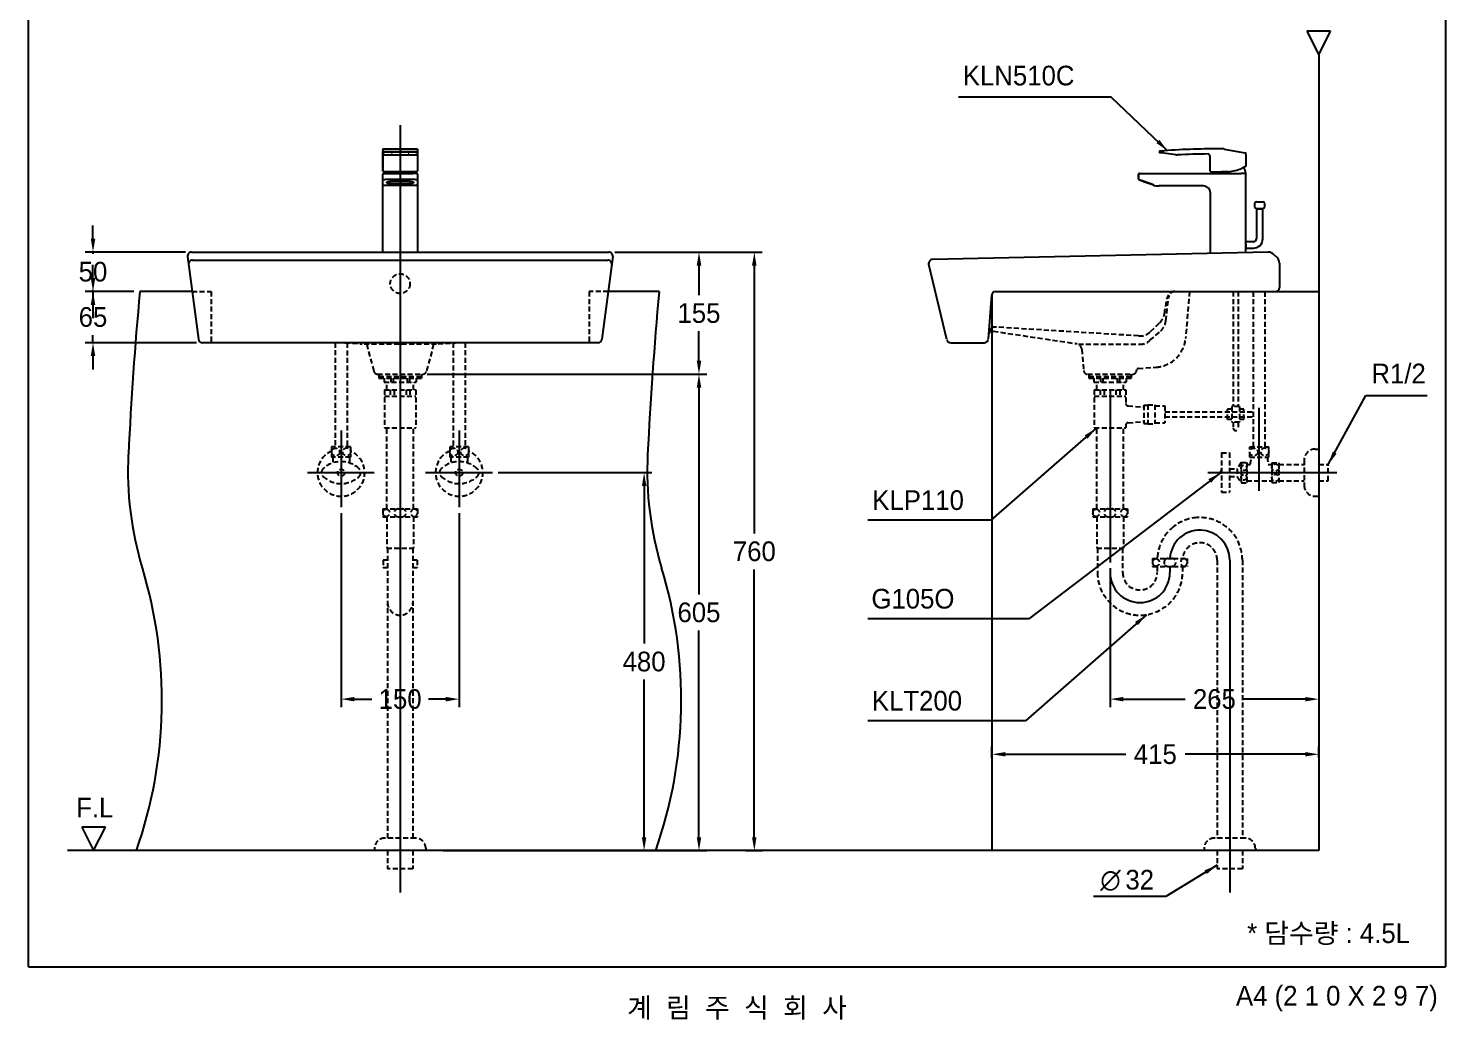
# Model space of a CAD drawing. Header units: millimetres. Extents: x 0 to 3800, y -67 to 2530.
# Drawn here: x 2000 to 3800, y -67 to 1192 of the extents above; entities that cross this region are included whole.
import ezdxf
from ezdxf.enums import TextEntityAlignment as Align
from ezdxf.lldxf.tags import DXFTag

# ---------------------------------------------------------------- set-up
doc = ezdxf.new("R2010")
doc.units = ezdxf.units.MM
doc.linetypes.add('DASHED2', pattern=[9.525, 6.35, -3.175])
for name, color, linetype in [('TEXT', 7, 'Continuous'), ('내부선 및 부속', 4, 'Continuous'), ('도각라인', 7, 'Continuous'), ('외형선', 3, 'Continuous'), ('점선', 6, 'DASHED2'), ('중심선', 1, 'DASHED'), ('치수선', 7, 'Continuous')]:
    doc.layers.add(name, color=color, linetype=linetype)
doc.styles.add('140911', font='HBATANG.TTF')
doc.styles.add('____', font='')
doc.styles.add('타이틀', font='H2GTRM.TTF', dxfattribs={"height": 25})
doc.styles.get('____').set_extended_font_data('굴림')
tags = doc.linetypes.add('DASHDOT', pattern=[70, 31, -13, 13, -13]).pattern_tags.tags
tags[10:11] = [DXFTag(74, 4), DXFTag(75, 0), DXFTag(340, '0'), DXFTag(46, 0.0), DXFTag(50, 0.0), DXFTag(44, 0.0), DXFTag(45, 0.0)]
tags[8:9] = [DXFTag(74, 4), DXFTag(75, 0), DXFTag(340, '0'), DXFTag(46, 0.0), DXFTag(50, 0.0), DXFTag(44, 0.0), DXFTag(45, 0.0)]
tags[6:7] = [DXFTag(74, 4), DXFTag(75, 0), DXFTag(340, '0'), DXFTag(46, 0.0), DXFTag(50, 0.0), DXFTag(44, 0.0), DXFTag(45, 0.0)]
tags[4:5] = [DXFTag(74, 4), DXFTag(75, 0), DXFTag(340, '0'), DXFTag(46, 0.0), DXFTag(50, 0.0), DXFTag(44, 0.0), DXFTag(45, 0.0)]
tags = doc.linetypes.add('DASHED', pattern=[25.72, 12.86, -12.86]).pattern_tags.tags
tags[6:7] = [DXFTag(74, 4), DXFTag(75, 0), DXFTag(340, '0'), DXFTag(46, 0.0), DXFTag(50, 0.0), DXFTag(44, 0.0), DXFTag(45, 0.0)]
tags[4:5] = [DXFTag(74, 4), DXFTag(75, 0), DXFTag(340, '0'), DXFTag(46, 0.0), DXFTag(50, 0.0), DXFTag(44, 0.0), DXFTag(45, 0.0)]
doc.dimstyles.new('MSADIM', dxfattribs={"dimtxt": 33, "dimasz": 17, "dimexe": 10, "dimexo": 7.5, "dimgap": 10, "dimtad": 0, "dimtih": 1, "dimtoh": 1, "dimdec": 0, "dimzin": 1, "dimdsep": 46, "dimtxsty": '____', "dimcen": 11.25, "dimadec": 0, "dimazin": 0, "dimtfac": 1, "dimtdec": 0, "dimtix": 1, "dimtmove": 0, "dimatfit": 3, "dimfxl": 1, "dimtolj": 1, "dimtzin": 1, "dimarcsym": 0})

# ---------------------------------------------------------------- blocks, each defined once
blk = doc.blocks.new('*D29')
at = {"layer": '치수선', "color": 0, "linetype": 'Continuous', "lineweight": -2, "transparency": 16777216}
for p, q in [((2082.1, 924.7), (2082.1, 941.7)), ((2199.7, 907.7), (2072.1, 907.7)), ((2082.1, 907.7), (2082.1, 905.6)), ((2134, 857.7), (2072.1, 857.7)), ((2082.1, 857.7), (2082.1, 859.9)), ((2082.1, 840.7), (2082.1, 823.7))]:
    blk.add_line(p, q, dxfattribs=at)
at = {"layer": '치수선', "color": 0, "linetype": 'Continuous', "transparency": 16777216}
for points in [[(2079.3, 924.7), (2085, 924.7), (2082.1, 907.7)], [(2079.3, 840.7), (2085, 840.7), (2082.1, 857.7)]]:
    blk.add_solid(points, dxfattribs=at)
at = {"layer": '치수선', "color": 0, "linetype": 'Continuous', "transparency": 16777216, "insert": (2082.1, 882.7), "char_height": 25, "attachment_point": 5, "style": '____'}
blk.add_mtext('\\A1;50', dxfattribs=at)
blk = doc.blocks.new('*D30')
at = {"layer": '치수선', "color": 0, "linetype": 'Continuous', "lineweight": -2, "transparency": 16777216}
for p, q in [((2082.1, 874.7), (2082.1, 891.7)), ((2134, 857.7), (2072.1, 857.7)), ((2082.1, 857.7), (2082.1, 848.1)), ((2213.4, 792.7), (2072.1, 792.7)), ((2082.1, 792.7), (2082.1, 802.4)), ((2082.1, 775.7), (2082.1, 758.7))]:
    blk.add_line(p, q, dxfattribs=at)
at = {"layer": '치수선', "color": 0, "linetype": 'Continuous', "transparency": 16777216}
for points in [[(2079.3, 874.7), (2085, 874.7), (2082.1, 857.7)], [(2079.3, 775.7), (2085, 775.7), (2082.1, 792.7)]]:
    blk.add_solid(points, dxfattribs=at)
at = {"layer": '치수선', "color": 0, "linetype": 'Continuous', "transparency": 16777216, "insert": (2082.1, 825.2), "char_height": 25, "attachment_point": 5, "style": '____'}
blk.add_mtext('\\A1;65', dxfattribs=at)
blk = doc.blocks.new('*D31')
at = {"layer": '치수선', "color": 0, "linetype": 'Continuous', "lineweight": -2, "transparency": 16777216}
for p, q in [((2744.7, 907.7), (2861.7, 907.7)), ((2851.7, 890.7), (2851.7, 853.1)), ((2851.7, 769.7), (2851.7, 807.4)), ((2506.7, 752.7), (2861.7, 752.7))]:
    blk.add_line(p, q, dxfattribs=at)
at = {"layer": '치수선', "color": 0, "linetype": 'Continuous', "transparency": 16777216}
for points in [[(2848.9, 890.7), (2854.6, 890.7), (2851.7, 907.7)], [(2848.9, 769.7), (2854.6, 769.7), (2851.7, 752.7)]]:
    blk.add_solid(points, dxfattribs=at)
at = {"layer": '치수선', "color": 0, "linetype": 'Continuous', "transparency": 16777216, "insert": (2851.7, 830.2), "char_height": 25, "attachment_point": 5, "style": '____'}
blk.add_mtext('\\A1;155', dxfattribs=at)
blk = doc.blocks.new('*D32')
at = {"layer": '치수선', "color": 0, "linetype": 'Continuous', "lineweight": -2, "transparency": 16777216}
for p, q in [((2508.3, 752.7), (2861.7, 752.7)), ((2851.7, 735.7), (2851.7, 473.1)), ((2851.7, 164.7), (2851.7, 427.4)), ((2526.7, 147.7), (2861.7, 147.7))]:
    blk.add_line(p, q, dxfattribs=at)
at = {"layer": '치수선', "color": 0, "linetype": 'Continuous', "transparency": 16777216}
for points in [[(2848.9, 735.7), (2854.6, 735.7), (2851.7, 752.7)], [(2848.9, 164.7), (2854.6, 164.7), (2851.7, 147.7)]]:
    blk.add_solid(points, dxfattribs=at)
at = {"layer": '치수선', "color": 0, "linetype": 'Continuous', "transparency": 16777216, "insert": (2851.7, 450.2), "char_height": 25, "attachment_point": 5, "style": '____'}
blk.add_mtext('\\A1;605', dxfattribs=at)
blk = doc.blocks.new('*D33')
at = {"layer": '치수선', "color": 0, "linetype": 'Continuous', "lineweight": -2, "transparency": 16777216}
for p, q in [((2596.8, 627.7), (2792, 627.7)), ((2782, 610.7), (2782, 410.6)), ((2782, 164.7), (2782, 364.9)), ((2750, 147.7), (2792, 147.7))]:
    blk.add_line(p, q, dxfattribs=at)
at = {"layer": '치수선', "color": 0, "linetype": 'Continuous', "transparency": 16777216}
for points in [[(2779.2, 610.7), (2784.9, 610.7), (2782, 627.7)], [(2779.2, 164.7), (2784.9, 164.7), (2782, 147.7)]]:
    blk.add_solid(points, dxfattribs=at)
at = {"layer": '치수선', "color": 0, "linetype": 'Continuous', "transparency": 16777216, "insert": (2782, 387.7), "char_height": 25, "attachment_point": 5, "style": '____'}
blk.add_mtext('\\A1;480', dxfattribs=at)
blk = doc.blocks.new('*D34')
at = {"layer": '치수선', "color": 0, "linetype": 'Continuous', "lineweight": -2, "transparency": 16777216}
for p, q in [((2397.2, 576.2), (2397.2, 330.1)), ((2547.2, 576.2), (2547.2, 330.1)), ((2414.2, 340.1), (2436.3, 340.1)), ((2530.2, 340.1), (2508.1, 340.1))]:
    blk.add_line(p, q, dxfattribs=at)
at = {"layer": '치수선', "color": 0, "linetype": 'Continuous', "transparency": 16777216}
for points in [[(2414.2, 342.9), (2414.2, 337.2), (2397.2, 340.1)], [(2530.2, 342.9), (2530.2, 337.2), (2547.2, 340.1)]]:
    blk.add_solid(points, dxfattribs=at)
at = {"layer": '치수선', "color": 0, "linetype": 'Continuous', "transparency": 16777216, "insert": (2472.2, 340.1), "char_height": 25, "attachment_point": 5, "style": '____'}
blk.add_mtext('\\A1;150', dxfattribs=at)
blk = doc.blocks.new('*D35')
at = {"layer": '치수선', "color": 0, "linetype": 'Continuous', "lineweight": -2, "transparency": 16777216}
for p, q in [((2744.7, 907.7), (2932, 907.7)), ((2922, 890.7), (2922, 550.6)), ((2922, 164.7), (2922, 504.9)), ((2911.4, 147.7), (2932, 147.7))]:
    blk.add_line(p, q, dxfattribs=at)
at = {"layer": '치수선', "color": 0, "linetype": 'Continuous', "transparency": 16777216}
for points in [[(2919.1, 890.7), (2924.8, 890.7), (2922, 907.7)], [(2919.1, 164.7), (2924.8, 164.7), (2922, 147.7)]]:
    blk.add_solid(points, dxfattribs=at)
at = {"layer": '치수선', "color": 0, "linetype": 'Continuous', "transparency": 16777216, "insert": (2922, 527.7), "char_height": 25, "attachment_point": 5, "style": '____'}
blk.add_mtext('\\A1;760', dxfattribs=at)
blk = doc.blocks.new('*D19')
at = {"layer": '치수선', "color": 0, "linetype": 'Continuous', "lineweight": -2, "transparency": 16777216}
for p, q in [((3373.8, 506.2), (3373.8, 330.1)), ((3638.8, 361.9), (3638.8, 330.1)), ((3390.8, 340.1), (3469, 340.1)), ((3621.8, 340.1), (3543.7, 340.1))]:
    blk.add_line(p, q, dxfattribs=at)
at = {"layer": '치수선', "color": 0, "linetype": 'Continuous', "transparency": 16777216}
for points in [[(3390.8, 342.9), (3390.8, 337.2), (3373.8, 340.1)], [(3621.8, 342.9), (3621.8, 337.2), (3638.8, 340.1)]]:
    blk.add_solid(points, dxfattribs=at)
at = {"layer": '치수선', "color": 0, "linetype": 'Continuous', "transparency": 16777216, "insert": (3506.3, 340.1), "char_height": 25, "attachment_point": 5, "style": '____'}
blk.add_mtext('\\A1;265', dxfattribs=at)
blk = doc.blocks.new('*D20')
at = {"layer": '치수선', "color": 0, "linetype": 'Continuous', "lineweight": -2, "transparency": 16777216}
for p, q in [((3223.8, 265.6), (3223.8, 280.1)), ((3240.8, 270.1), (3393.7, 270.1)), ((3621.8, 270.1), (3469, 270.1)), ((3638.8, 265.6), (3638.8, 280.1))]:
    blk.add_line(p, q, dxfattribs=at)
at = {"layer": '치수선', "color": 0, "linetype": 'Continuous', "transparency": 16777216}
for points in [[(3240.8, 272.9), (3240.8, 267.3), (3223.8, 270.1)], [(3621.8, 272.9), (3621.8, 267.3), (3638.8, 270.1)]]:
    blk.add_solid(points, dxfattribs=at)
at = {"layer": '치수선', "color": 0, "linetype": 'Continuous', "transparency": 16777216, "insert": (3431.3, 270.1), "char_height": 25, "attachment_point": 5, "style": '____'}
blk.add_mtext('\\A1;415', dxfattribs=at)

msp = doc.modelspace()

# ---------------------------------------------------------------- linework, layer by layer
at = {"layer": '내부선 및 부속', "linetype": 'Continuous'}
for p, q in [((2450.2, 1037.7), (2450.2, 1035.5)), ((2450.2, 1037.7), (2450.2, 1037.6)), ((2450.2, 1037.6), (2450.2, 1033.8)), ((2450.2, 1034.2), (2450.2, 1035.5)), ((2450.2, 1032.2), (2450.2, 1034.2)), ((2450.2, 1033.8), (2450.2, 1032.9)), ((2450.2, 1010.7), (2450.2, 1033.4)), ((2450.2, 1033.4), (2450.2, 1032.1)), ((2450.2, 1031.7), (2450.2, 1032.9)), ((2450.2, 1032.1), (2450.2, 1032.2)), ((2450.2, 1031.7), (2450.2, 1014.9)), ((2451.2, 1038.8), (2493.2, 1038.8)), ((2451.2, 1031.2), (2493.2, 1031.2)), ((2488.2, 1035.1), (2456.2, 1035.1)), ((2456.2, 1035.1), (2456.2, 1034.9)), ((2456.2, 1034.9), (2488.2, 1034.9)), ((2462.2, 1034.5), (2461.2, 1034.5)), ((2461.2, 1034.5), (2461.2, 1033.9)), ((2461.2, 1033.9), (2461.2, 1033.7)), ((2461.2, 1033.7), (2462.2, 1033.7)), ((2462.2, 1033.7), (2462.2, 1034.5)), ((2462.2, 1033.9), (2462.2, 1034.5)), ((2462.2, 1033.7), (2462.2, 1033.9)), ((2482.2, 1034.5), (2482.2, 1033.9)), ((2483.2, 1034.5), (2482.2, 1034.5)), ((2482.2, 1033.9), (2482.2, 1033.7)), ((2482.2, 1033.7), (2483.2, 1033.7)), ((2483.2, 1033.7), (2482.2, 1033.7)), ((2483.2, 1033.9), (2483.2, 1034.5)), ((2483.2, 1033.7), (2483.2, 1034.5)), ((2483.2, 1033.7), (2483.2, 1033.9)), ((2483.2, 1033.7), (2483.2, 1033.7)), ((2488.2, 1034.9), (2488.2, 1035.1)), ((2493.2, 1031.1), (2493.2, 1031.2)), ((2494.2, 1037.8), (2494.2, 1035.5)), ((2494.2, 1035.5), (2494.2, 1034.2)), ((2494.2, 1034.2), (2494.2, 1032.2)), ((2494.2, 1033.4), (2494.2, 1033.4)), ((2494.2, 1033.4), (2494.2, 1010.7)), ((2494.2, 1032.1), (2494.2, 1032.2)), ((3436.3, 1034.9), (3436.3, 1035.1)), ((3436.3, 1035.1), (3436.3, 1034.9)), ((3442.2, 1033.3), (3437.2, 1033.9)), ((3457.3, 1031.2), (3442.2, 1033.3)), ((3500.9, 1010.7), (3500.9, 1029.3)), ((3518.8, 1038.6), (3540.5, 1034.8)), ((3540.5, 1034.8), (3545.5, 1033.9)), ((3546.3, 1032.9), (3546.3, 1032.8)), ((3546.3, 1031.7), (3546.3, 1032.8)), ((3546.3, 1031.7), (3546.3, 1017.3)), ((2450.2, 1014.9), (2450.2, 1010.7)), ((2451.6, 1009.7), (2451.2, 1009.7)), ((2492.8, 1009.7), (2451.6, 1009.7)), ((2493.2, 1009.7), (2492.8, 1009.7)), ((3501.9, 1009.7), (3515.3, 1009.7)), ((3502.4, 1009.7), (3506.8, 1009.7)), ((3517.3, 1009.7), (3515.3, 1009.7)), ((3524.3, 1009.7), (3517.3, 1009.7)), ((2450.2, 998.6), (2450.2, 1006.7)), ((2450.2, 907.7), (2450.2, 1006.7)), ((2450.2, 993.9), (2450.2, 998.6)), ((2450.2, 992.7), (2450.2, 993.9)), ((2450.2, 907.7), (2450.2, 992.7)), ((2451.2, 1007.7), (2456.2, 1007.7)), ((2451.2, 992.9), (2493.2, 992.9)), ((2456.2, 1007.7), (2488.2, 1007.7)), ((2456.2, 1000.4), (2488.2, 1000.4)), ((2485.2, 997.5), (2459.2, 997.5)), ((2459.2, 994.7), (2459.2, 997.5)), ((2459.2, 994.7), (2485.2, 994.7)), ((2485.2, 994.7), (2485.2, 997.5)), ((2493.2, 1007.7), (2488.2, 1007.7)), ((2494.2, 1006.7), (2494.2, 998.6)), ((2494.2, 998.6), (2494.2, 993.9)), ((2494.2, 992.7), (2494.2, 993.9)), ((2494.2, 992.7), (2494.2, 992.7)), ((2494.2, 992.7), (2494.2, 907.7)), ((3410.1, 1000.4), (3410.1, 1006.7)), ((3410.1, 1006.7), (3410.1, 1000.4)), ((3415.8, 997.7), (3410.8, 999.5)), ((3410.8, 999.5), (3415.8, 997.7)), ((3411.1, 1007.7), (3416.1, 1007.7)), ((3415.8, 997.7), (3428.8, 993)), ((3428.8, 993), (3415.8, 997.7)), ((3416.1, 1007.7), (3540.3, 1007.7)), ((3416.4, 997.5), (3423.9, 994.7)), ((3423.9, 994.7), (3416.4, 997.5)), ((3492.3, 991.7), (3435.6, 991.7)), ((3545.3, 1007.7), (3540.3, 1007.7)), ((3545.3, 1007.7), (3546.3, 1007.7)), ((3546.3, 1007.7), (3546.3, 1006.7)), ((3546.3, 907.1), (3546.3, 1006.7)), ((3501.3, 906.1), (3501.3, 982.7)), ((3557.8, 964.7), (3557.8, 969.7)), ((3563.8, 962.7), (3559.7, 962.7)), ((3559.8, 971.7), (3567.9, 971.7)), ((3559.8, 962.7), (3559.8, 924.7)), ((3559.8, 962.7), (3567.8, 962.7)), ((3566.1, 962.7), (3561.4, 962.7)), ((3567.8, 962.7), (3563.8, 962.7)), ((3567.9, 962.7), (3563.8, 962.7)), ((3567.8, 924.7), (3567.8, 962.7)), ((3569.8, 969.8), (3569.8, 964.7)), ((3546.3, 939.7), (3546.3, 944.7)), ((3546.3, 917.7), (3546.3, 939.7)), ((3555.8, 920.7), (3546.3, 920.7)), ((3546.3, 917.7), (3546.3, 912.7)), ((3546.3, 912.7), (3555.8, 912.7)), ((2208, 857.7), (2141.5, 857.7)), ((2801, 857.7), (2736.4, 857.7)), ((3223.8, 854.6), (3223.8, 147.7)), ((3583.8, 857.7), (3638.8, 857.7))]:
    msp.add_line(p, q, dxfattribs=at)
for centre, radius, start, end in [((2493.2, 1032.1), 1, 270, 0), ((3437.3, 1034.9), 1, 202.1993, 262.1993), ((3437.3, 1034.9), 1, 202.1993, 262.1993), ((3437.3, 1034.9), 1, 202.1993, 262.1993), ((3437.3, 1034.9), 1, 202.1993, 262.1993), ((3510.1, 38.8), 1000, 89.5936, 93.8863), ((3458.7, 1041.1), 10, 262.1993, 272.9349), ((3510.1, 38.8), 993.6, 90.6538, 92.9349), ((3497.5, 1029.2), 3.34, 2.007, 69.3544), ((3517.1, 1028.8), 10, 80, 89.5936), ((2451.2, 1010.7), 1, 180, 270), ((2479.9, 1002.7), 27.6, 165.1842, 169.4357), ((2465.5, 1002.7), 27.6, 10.5643, 14.8158), ((2493.2, 1010.7), 1, 270, 0), ((3501.9, 1010.7), 1, 180, 270), ((3533.5, 1002.7), 27.6, 165.1842, 169.4357), ((3518.8, 1065.3), 55.8, 275.72, 293.156), ((3519.2, 1002.7), 27.6, 10.5643, 27.3016), ((2451.2, 1006.7), 1, 90, 180), ((2451.2, 1006.7), 1, 90, 180), ((2493.2, 1006.7), 1, 0, 90), ((3411.1, 1006.7), 1, 90, 180), ((3411.1, 1006.7), 1, 90, 180), ((3435.6, 1011.7), 20, 250, 270), ((3435.6, 1011.7), 20, 250, 270), ((3492.3, 982.7), 9, 0, 90), ((3559.8, 969.7), 2, 90, 180), ((3559.7, 964.7), 1.92, 180, 270), ((3567.9, 969.8), 1.92, 0, 90), ((3567.9, 964.7), 1.92, 270, 0), ((3555.8, 924.7), 4, 270, 0), ((3555.8, 924.7), 12, 270, 0), ((7097.7, 405.8), 4976.7, 174.7903, 177.1769), ((7757.2, 405.8), 4976.7, 174.7903, 177.1769), ((3227.8, 804.6), 8, 119.4449, 175.6013), ((3224.6, 802.4), 5, 98.7074, 175.6013), ((2551.5, 630), 425.1, 177.1769, 196.87), ((3211.1, 630), 425.1, 177.1769, 196.87), ((1591.3, 338.8), 578.4, 340.7085, 16.87), ((2250.8, 338.8), 578.4, 340.7085, 16.87)]:
    msp.add_arc(centre, radius, start, end, dxfattribs=at)
for points, knots in [([(2450.2, 1037.9), (2450.2, 1037.9), (2450.2, 1038), (2450.3, 1038.2), (2450.4, 1038.4), (2450.6, 1038.6), (2450.9, 1038.7), (2451.1, 1038.8), (2451.2, 1038.8)], [0, 0, 0, 0, 0.097046, 0.215477, 0.366984, 0.6013, 0.806128, 1, 1, 1, 1]), ([(2456.2, 1035.1), (2455.8, 1035.1), (2455.1, 1035.1), (2454.2, 1035.1), (2453.6, 1035.2), (2453, 1035.2), (2452.3, 1035.2), (2451.6, 1035.2), (2451.2, 1035.3), (2451, 1035.3), (2450.9, 1035.3), (2450.6, 1035.3), (2450.3, 1035.4), (2450.2, 1035.5), (2450.2, 1035.5)], [0, 0, 0, 0, 0.142857, 0.214286, 0.285714, 0.357143, 0.428571, 0.571429, 0.642857, 0.678571, 0.696429, 0.714286, 0.857143, 1, 1, 1, 1]), ([(2450.2, 1034.2), (2450.2, 1034.3), (2450.6, 1034.5), (2452.3, 1034.8), (2454.4, 1034.9), (2455.8, 1034.9), (2456.2, 1034.9)], [0, 0, 0, 0, 0.285714, 0.571429, 0.857143, 1, 1, 1, 1]), ([(2494.1, 1035.4), (2494.1, 1035.4), (2494, 1035.4), (2493.7, 1035.3), (2492.9, 1035.3), (2492.1, 1035.2), (2491.4, 1035.2), (2490.6, 1035.2), (2489.6, 1035.1), (2488.7, 1035.1), (2488.2, 1035.1)], [0, 0, 0, 0, 0.022938, 0.185782, 0.348626, 0.511469, 0.592891, 0.674313, 0.837156, 1, 1, 1, 1]), ([(2488.2, 1034.9), (2489.1, 1034.9), (2490.9, 1034.9), (2493.1, 1034.7), (2493.9, 1034.5), (2494.1, 1034.4), (2494.1, 1034.4)], [0, 0, 0, 0, 0.32589, 0.651781, 0.977671, 1, 1, 1, 1]), ([(2493.2, 1038.8), (2493.2, 1038.8), (2493.3, 1038.8), (2493.5, 1038.7), (2493.8, 1038.6), (2494, 1038.4), (2494.1, 1038.3), (2494.2, 1038.1), (2494.2, 1038), (2494.2, 1037.9), (2494.2, 1037.9), (2494.2, 1037.8)], [0, 0, 0, 0, 0.020818, 0.239105, 0.419032, 0.574027, 0.708164, 0.821662, 0.913084, 0.980269, 1, 1, 1, 1]), ([(3437.3, 1036.1), (3437.1, 1036.1), (3436.9, 1036.1), (3436.7, 1035.9), (3436.5, 1035.7), (3436.4, 1035.4), (3436.3, 1035.2), (3436.3, 1035.1)], [0, 0, 0, 0, 0.285714, 0.428571, 0.571429, 0.785714, 1, 1, 1, 1]), ([(3437.3, 1036.1), (3437.3, 1036.1), (3437.4, 1036.1), (3437.7, 1036.2), (3438, 1036.2), (3438.5, 1036.2), (3439.1, 1036.3), (3440.1, 1036.3), (3441.2, 1036.4), (3441.9, 1036.5), (3442.3, 1036.5)], [0, 0, 0, 0, 0.142857, 0.285714, 0.357143, 0.428571, 0.571429, 0.714286, 0.857143, 1, 1, 1, 1]), ([(3545.7, 1016.4), (3545.7, 1016.4), (3545.6, 1016.3), (3545.4, 1016.2), (3545, 1016), (3544.6, 1015.8), (3544.3, 1015.6), (3543.9, 1015.4), (3543.4, 1015.2), (3542.7, 1014.9), (3542.1, 1014.6), (3541.5, 1014.3), (3541.3, 1014.2), (3541.2, 1014.1)], [0, 0, 0, 0, 0.022972, 0.19686, 0.283804, 0.370748, 0.457692, 0.5229, 0.63158, 0.718524, 0.892412, 0.935884, 1, 1, 1, 1]), ([(3545.3, 1016.2), (3545.3, 1016.2), (3545.3, 1016.2), (3545.3, 1016.1), (3545.2, 1016.1), (3545.1, 1016.1), (3545.1, 1016.1), (3545, 1016), (3545, 1016), (3544.9, 1015.9), (3544.9, 1015.9), (3544.8, 1015.9), (3544.8, 1015.9), (3544.7, 1015.8), (3544.7, 1015.8), (3544.6, 1015.8), (3544.5, 1015.7), (3544.3, 1015.6), (3544.3, 1015.6), (3544.1, 1015.5), (3544, 1015.5), (3543.8, 1015.4), (3543.8, 1015.4), (3543.7, 1015.4), (3543.7, 1015.4), (3543.7, 1015.3)], [0, 0, 0, 0, 0.147203, 0.147203, 0.295653, 0.295653, 0.37051, 0.37051, 0.483564, 0.483564, 0.521467, 0.521467, 0.597561, 0.597561, 0.635788, 0.635788, 0.751471, 0.751471, 0.829397, 0.829397, 0.947331, 0.947331, 0.986892, 0.986892, 1, 1, 1, 1]), ([(3546.2, 1017.3), (3546.2, 1017.2), (3546.2, 1017), (3546.1, 1016.8), (3545.9, 1016.5), (3545.8, 1016.4), (3545.7, 1016.4)], [0, 0, 0, 0, 0.250001, 0.499999, 0.749998, 1, 1, 1, 1]), ([(3546.2, 1017.3), (3546.2, 1017.3), (3546.3, 1017.3), (3546.3, 1017.3), (3546.3, 1017.3)], [0, 0, 0, 0, 0.15708, 1, 1, 1, 1]), ([(2450.2, 998.6), (2450.2, 998.9), (2450.6, 999.4), (2452.3, 1000.1), (2454.4, 1000.4), (2455.8, 1000.4), (2456.2, 1000.4)], [0, 0, 0, 0, 0.285714, 0.571429, 0.857143, 1, 1, 1, 1]), ([(2450.2, 992.7), (2450.2, 992.7), (2450.2, 992.7), (2450.2, 992.6), (2450.2, 992.6), (2450.2, 992.5)], [0, 0, 0, 0, 0.003909, 0.003909, 1, 1, 1, 1]), ([(2488.2, 1000.4), (2489.1, 1000.4), (2490.9, 1000.3), (2493.1, 999.8), (2493.9, 999.3), (2494.1, 999), (2494.1, 999)], [0, 0, 0, 0, 0.326484, 0.652968, 0.979452, 1, 1, 1, 1]), ([(2494.2, 992.6), (2494.2, 992.5), (2494.2, 992.5), (2494.2, 992.5), (2494.2, 992.5)], [0, 0, 0, 0, 0.705199, 1, 1, 1, 1]), ([(3410.1, 1000.4), (3410.1, 1000.4), (3410.1, 1000.2), (3410.2, 1000), (3410.3, 999.8), (3410.5, 999.6), (3410.7, 999.5), (3410.8, 999.5)], [0, 0, 0, 0, 0.214286, 0.428571, 0.571429, 0.714286, 1, 1, 1, 1])]:
    msp.add_open_spline(points, degree=3, knots=knots, dxfattribs=at)
for points in [[(2451.2, 1031.2), (2450.2, 1031.2), (2450.2, 1032.2)], [(2494.2, 1032.2), (2494.2, 1031.2), (2493.2, 1031.2)], [(2451.2, 992.9), (2450.2, 992.9), (2450.2, 993.9)], [(2494.2, 993.9), (2494.2, 992.9), (2493.2, 992.9)]]:
    msp.add_rational_spline(points, [1, 0.707106781056, 1], degree=2, dxfattribs=at)
for points, degree in [([(2493.8, 1031.3), (2493.8, 1031.2), (2493.7, 1031.1), (2493.7, 1031.1)], 3), ([(2493.7, 1031.2), (2493.7, 1031.2), (2493.7, 1031.1), (2493.7, 1031.1)], 3), ([(2494.2, 1035.7), (2494.2, 1035.5), (2494.1, 1035.4)], 2), ([(2494.2, 1035.5), (2494.2, 1035.5), (2494.2, 1035.4), (2494.1, 1035.4)], 3), ([(2494.1, 1034.4), (2494.1, 1034.2), (2494.2, 1034)], 2), ([(2494.1, 1034.4), (2494.2, 1034.3), (2494.2, 1034.3), (2494.2, 1034.2)], 3), ([(2494.2, 1035.7), (2494.2, 1035.6), (2494.2, 1035.5), (2494.2, 1035.5)], 3), ([(2494.2, 1034.2), (2494.2, 1034.2), (2494.2, 1034.1), (2494.2, 1034)], 3), ([(3437.3, 1036.1), (3436.8, 1036.1), (3436.3, 1035.6), (3436.3, 1035.1)], 3), ([(3436.3, 1034.9), (3436.3, 1034.5), (3436.7, 1034), (3437.2, 1033.9)], 3), ([(3437, 1036.1), (3437, 1036.1), (3437.1, 1036.1), (3437.1, 1036.1)], 3), ([(3540.5, 1034.8), (3540.5, 1034.8), (3540.5, 1034.8), (3540.5, 1034.8)], 3), ([(3546.3, 1032.9), (3546.3, 1033.4), (3546, 1033.8), (3545.5, 1033.9)], 3), ([(3541.2, 1014.2), (3541, 1014.1), (3540.7, 1014)], 2), ([(3540.7, 1014), (3540.7, 1014), (3540.7, 1014), (3540.7, 1014)], 3), ([(2494.1, 999), (2494.2, 998.9), (2494.2, 998.7), (2494.2, 998.6)], 3), ([(2494.1, 999), (2494.1, 998.7), (2494.2, 998.4)], 2), ([(2494.2, 998.6), (2494.2, 998.6), (2494.2, 998.5), (2494.2, 998.4)], 3), ([(3410.1, 1000.4), (3410.1, 1000), (3410.4, 999.6), (3410.8, 999.5)], 3)]:
    msp.add_open_spline(points, degree=degree, dxfattribs=at)
for points in [[(2459.2, 994.7), (2455.2, 994.7), (2455.2, 996.1), (2455.2, 997.5), (2459.2, 997.5)], [(2485.2, 997.5), (2489.2, 997.5), (2489.2, 996.1), (2489.2, 994.7), (2485.2, 994.7)]]:
    msp.add_rational_spline(points, [1, 0.707106781056, 1, 0.707106781056, 1], degree=2, knots=[0, 0, 0, 0.5, 0.5, 1, 1, 1], dxfattribs=at)
at = {"layer": '도각라인'}
for p, q in [((2000, 0), (2000, 2530)), ((3800, 2530), (3800, 0)), ((2000, 0), (3800, 0))]:
    msp.add_line(p, q, dxfattribs=at)
at = {"layer": '외형선', "linetype": 'Continuous'}
for p, q in [((3653.8, 1188.3), (3623.8, 1188.3)), ((3623.8, 1188.3), (3638.8, 1158.3)), ((3638.8, 1158.3), (3653.8, 1188.3)), ((3638.8, 1158.3), (3638.8, 147.7)), ((2202.2, 902.1), (2215.9, 797.1)), ((2207.2, 907.7), (2737.2, 907.7)), ((2742.2, 902.1), (2728.5, 797.1)), ((3574.5, 907.7), (3148.3, 898.3)), ((3581.8, 904.8), (3585.9, 900.7)), ((2208.5, 897.7), (2735.9, 897.7)), ((3166.5, 796.6), (3143.6, 892.2)), ((3588.8, 893.6), (3588.8, 862.7)), ((3219.2, 797.4), (3223.5, 853.1)), ((3228.5, 857.7), (3583.8, 857.7)), ((2723.5, 792.7), (2220.9, 792.7)), ((3171.4, 792.7), (3214.2, 792.7)), ((2097.8, 177.7), (2067.8, 177.7)), ((2067.8, 177.7), (2082.8, 147.7)), ((2082.8, 147.7), (2097.8, 177.7)), ((3638.8, 147.7), (2049.8, 147.7))]:
    msp.add_line(p, q, dxfattribs=at)
for centre, radius, start, end in [((2207.2, 902.7), 5, 90, 187.4314), ((2737.2, 902.7), 5, 352.5686, 90), ((3574.7, 897.7), 10, 45, 91.2636), ((3578.8, 893.6), 10, 0, 45), ((2208.5, 892.7), 5, 90, 187.4314), ((2735.9, 892.7), 5, 352.5686, 90), ((3148.4, 893.3), 5, 91.2636, 193.4957), ((3228.5, 852.7), 5, 90, 175.6013), ((3583.8, 862.7), 5, 270, 0), ((2220.9, 797.7), 5, 187.4314, 270), ((2723.5, 797.7), 5, 270, 352.5686), ((3171.4, 797.7), 5, 193.4957, 270), ((3214.2, 797.7), 5, 270, 355.6013)]:
    msp.add_arc(centre, radius, start, end, dxfattribs=at)
at = {"layer": '점선'}
for p, q in [((2208, 857.7), (2232.2, 857.7)), ((2232.2, 857.7), (2232.2, 792.7)), ((2712.2, 857.7), (2712.2, 792.7)), ((2736.4, 857.7), (2712.2, 857.7)), ((3442.9, 829.3), (3446.2, 849.4)), ((3444.7, 820.4), (3448.1, 850.6)), ((3474.7, 857.7), (3469.7, 798.1)), ((3530.3, 857.7), (3530.3, 711.7)), ((3536.3, 857.7), (3536.3, 711.7)), ((3555.8, 660.5), (3555.8, 857.7)), ((3570.8, 660.5), (3570.8, 857.7)), ((3410.1, 801.3), (3228.3, 812.5)), ((3425.2, 806.8), (3437, 818.1)), ((2389.7, 792.7), (2389.7, 660.5)), ((2402, 792.7), (2424, 791.2)), ((2404.7, 792.5), (2404.7, 660.5)), ((2520.4, 791.2), (2542.4, 792.7)), ((2539.7, 792.5), (2539.7, 660.5)), ((2554.7, 792.7), (2554.7, 660.5)), ((3225.3, 807.3), (3331.1, 791.5)), ((3424.5, 795.7), (3438.1, 807.6)), ((2518.4, 790.7), (2426, 790.7)), ((2429.7, 790.7), (2438.8, 756.5)), ((2514.7, 790.7), (2505.6, 756.5)), ((3333.6, 790.7), (3411.3, 790.7)), ((3337.9, 784.3), (3340.2, 757.3)), ((3407.3, 756.5), (3407.8, 758.5)), ((3409.6, 760), (3432.5, 761.5)), ((2443.6, 752.7), (2500.8, 752.7)), ((2445.2, 752.7), (2445.2, 747.7)), ((2445.2, 749.7), (2499.2, 749.7)), ((2445.2, 747.7), (2499.2, 747.7)), ((2451.7, 747.7), (2451.7, 742.7)), ((2451.7, 742.7), (2492.7, 742.7)), ((2455.2, 732.7), (2455.2, 742.7)), ((2460.2, 747.7), (2460.2, 742.7)), ((2463.2, 747.7), (2463.2, 742.7)), ((2481.2, 747.7), (2481.2, 742.7)), ((2484.2, 747.7), (2484.2, 742.7)), ((2489.2, 732.7), (2489.2, 742.7)), ((2492.7, 747.7), (2492.7, 742.7)), ((2499.2, 752.7), (2499.2, 747.7)), ((3345.2, 752.7), (3402.5, 752.7)), ((3346.8, 752.7), (3346.8, 747.7)), ((3346.8, 749.7), (3400.8, 749.7)), ((3346.8, 747.7), (3400.8, 747.7)), ((3353.3, 747.7), (3353.3, 742.7)), ((3353.3, 742.7), (3394.3, 742.7)), ((3356.8, 732.7), (3356.8, 742.7)), ((3361.8, 747.7), (3361.8, 742.7)), ((3364.8, 747.7), (3364.8, 742.7)), ((3382.8, 747.7), (3382.8, 742.7)), ((3385.8, 747.7), (3385.8, 742.7)), ((3390.8, 732.7), (3390.8, 742.7)), ((3394.3, 747.7), (3394.3, 742.7)), ((3400.8, 752.7), (3400.8, 747.7)), ((2452.2, 732.7), (2452.2, 684.7)), ((2452.2, 732.7), (2492.2, 732.7)), ((2452.2, 724.7), (2492.2, 724.7)), ((2459.7, 732.7), (2459.7, 724.7)), ((2464.7, 732.7), (2464.7, 724.7)), ((2479.7, 732.7), (2479.7, 724.7)), ((2484.7, 732.7), (2484.7, 724.7)), ((2492.2, 732.7), (2492.2, 684.7)), ((3353.8, 732.7), (3353.8, 684.7)), ((3353.8, 732.7), (3393.8, 732.7)), ((3353.8, 724.7), (3393.8, 724.7)), ((3361.3, 732.7), (3361.3, 724.7)), ((3366.3, 732.7), (3366.3, 724.7)), ((3381.3, 732.7), (3381.3, 724.7)), ((3386.3, 732.7), (3386.3, 724.7)), ((3393.8, 732.7), (3393.8, 715.5)), ((3396.6, 712.5), (3416.8, 710.7)), ((3416.8, 713.2), (3416.8, 690.2)), ((3416.8, 713.2), (3421.8, 713.2)), ((3421.8, 713.7), (3421.8, 689.7)), ((3421.8, 713.7), (3430.8, 713.7)), ((3430.8, 713.7), (3430.8, 689.7)), ((3430.8, 712.5), (3443.3, 712.5)), ((3443.3, 712.5), (3443.3, 691)), ((3443.3, 704.7), (3555.8, 704.7)), ((3522.8, 695.2), (3522.8, 708.2)), ((3528.3, 708.2), (3522.8, 708.2)), ((3538.3, 711.7), (3528.3, 711.7)), ((3528.3, 711.7), (3528.3, 691.7)), ((3538.3, 711.7), (3538.3, 691.7)), ((3543.8, 708.2), (3538.3, 708.2)), ((3543.8, 695.2), (3543.8, 708.2)), ((2452.2, 684.7), (2492.2, 684.7)), ((2455.2, 581.7), (2455.2, 684.7)), ((2489.2, 581.7), (2489.2, 684.7)), ((3353.8, 684.7), (3393.8, 684.7)), ((3356.8, 581.7), (3356.8, 684.7)), ((3390.8, 581.7), (3390.8, 684.7)), ((3393.8, 688), (3393.8, 684.7)), ((3396.6, 691), (3416.8, 692.7)), ((3416.8, 690.2), (3421.8, 690.2)), ((3421.8, 689.7), (3430.8, 689.7)), ((3430.8, 691), (3443.3, 691)), ((3443.3, 698.7), (3555.8, 698.7)), ((3528.3, 695.2), (3522.8, 695.2)), ((3538.3, 691.7), (3528.3, 691.7)), ((3530.3, 691.7), (3530.3, 684.1)), ((3536.3, 691.7), (3536.3, 684.1)), ((3543.8, 695.2), (3538.3, 695.2)), ((2385.2, 660.5), (2385.2, 647.5)), ((2409.2, 660.5), (2385.2, 660.5)), ((2409.2, 660.5), (2409.2, 647.5)), ((2535.2, 660.5), (2535.2, 647.5)), ((2559.2, 660.5), (2535.2, 660.5)), ((2559.2, 660.5), (2559.2, 647.5)), ((3515.3, 652.7), (3515.3, 602.7)), ((3515.3, 652.7), (3525.3, 652.7)), ((3525.3, 652.7), (3525.3, 602.7)), ((3551.3, 660.5), (3575.3, 660.5)), ((3551.3, 647.5), (3551.3, 660.5)), ((3575.3, 647.5), (3575.3, 660.5)), ((3634.3, 657.7), (3638.3, 657.7)), ((2409.2, 647.5), (2385.2, 647.5)), ((2386.7, 647.5), (2386.7, 640.1)), ((2407.7, 647.5), (2407.7, 640.1)), ((2559.2, 647.5), (2535.2, 647.5)), ((2536.7, 647.5), (2536.7, 640.1)), ((2557.7, 647.5), (2557.7, 640.1)), ((3525.3, 632.5), (3535.3, 632.5)), ((3540.3, 640.7), (3535.3, 632.5)), ((3535.3, 632.5), (3535.3, 623)), ((3540.3, 640.7), (3547.3, 640.7)), ((3540.3, 640.7), (3540.3, 614.7)), ((3547.3, 640.7), (3547.3, 614.7)), ((3547.3, 638), (3551.8, 638)), ((3551.3, 647.5), (3575.3, 647.5)), ((3551.8, 638), (3553.3, 647.5)), ((3573.3, 647.5), (3574.8, 638)), ((3574.8, 638), (3579.3, 638)), ((3579.3, 640.2), (3579.3, 615.2)), ((3579.3, 640.2), (3588.3, 640.2)), ((3588.3, 640.2), (3588.3, 615.2)), ((3588.3, 638), (3620.3, 638)), ((3620.3, 643.7), (3620.3, 611.7)), ((3638.8, 638), (3650.8, 638)), ((3650.8, 617.5), (3650.8, 638)), ((3525.3, 623), (3535.3, 623)), ((3535.3, 623), (3540.3, 614.7)), ((3540.3, 614.7), (3547.3, 614.7)), ((3547.3, 617.5), (3579.3, 617.5)), ((3579.3, 615.2), (3588.3, 615.2)), ((3588.3, 617.5), (3620.3, 617.5)), ((3638.8, 617.5), (3650.8, 617.5)), ((3515.3, 602.7), (3525.3, 602.7)), ((3634.3, 597.7), (3638.3, 597.7)), ((2450.2, 581.7), (2494.2, 581.7)), ((2450.2, 581.7), (2450.2, 571.7)), ((2494.2, 581.7), (2494.2, 571.7)), ((3351.8, 581.7), (3395.8, 581.7)), ((3351.8, 581.7), (3351.8, 571.7)), ((3395.8, 581.7), (3395.8, 571.7)), ((2450.2, 571.7), (2494.2, 571.7)), ((2455.2, 571.7), (2455.2, 531.7)), ((2489.2, 571.7), (2489.2, 531.7)), ((3351.8, 571.7), (3395.8, 571.7)), ((3356.8, 571.7), (3356.8, 531.7)), ((3390.8, 571.7), (3390.8, 531.7)), ((2455.2, 531.7), (2489.2, 531.7)), ((2456.2, 531.7), (2456.2, 163.7)), ((2488.2, 531.7), (2488.2, 163.7)), ((3356.8, 531.7), (3390.8, 531.7)), ((3357.8, 531.7), (3357.8, 500.7)), ((3389.8, 531.7), (3389.8, 500.7)), ((2450.5, 516.7), (2450.5, 506.7)), ((2456.2, 516.7), (2450.5, 516.7)), ((2456.2, 506.7), (2450.5, 506.7)), ((2494, 516.7), (2488.2, 516.7)), ((2494, 506.7), (2488.2, 506.7)), ((2494, 516.7), (2494, 506.7)), ((3427.8, 518.7), (3453.8, 518.7)), ((3427.8, 518.7), (3427.8, 508.7)), ((3427.8, 508.7), (3453.8, 508.7)), ((3433.8, 518.7), (3433.8, 519.8)), ((3433.8, 508.7), (3433.8, 500.7)), ((3453.8, 518.7), (3471.8, 518.7)), ((3453.8, 508.7), (3471.8, 508.7)), ((3465.8, 508.7), (3465.8, 500.7)), ((3471.8, 518.7), (3471.8, 508.7)), ((3509.8, 516.7), (3509.8, 163.7)), ((3541.8, 516.7), (3541.8, 163.7)), ((2491.7, 163.7), (2452.7, 163.7)), ((3545.3, 163.7), (3506.3, 163.7)), ((2439.7, 150.7), (2439.7, 147.7)), ((2456.2, 147.7), (2456.2, 124.7)), ((2488.2, 147.7), (2488.2, 147.7)), ((2488.2, 147.7), (2488.2, 124.7)), ((2504.7, 150.7), (2504.7, 147.7)), ((3493.3, 150.7), (3493.3, 147.7)), ((3509.8, 147.7), (3509.8, 124.7)), ((3541.8, 147.7), (3541.8, 147.7)), ((3541.8, 147.7), (3541.8, 124.7)), ((3558.3, 150.7), (3558.3, 147.7)), ((2488.2, 124.7), (2456.2, 124.7)), ((3541.8, 124.7), (3509.8, 124.7))]:
    msp.add_line(p, q, dxfattribs=at)
at = {"layer": '점선', "flags": 128}
for points in [[(2454.5, 571.7, -0.859727), (2454.5, 581.6)], [(2454.5, 581.6, -0.859727), (2454.5, 571.7)], [(3356.1, 571.7, -0.859727), (3356.1, 581.6)], [(3356.1, 581.6, -0.859727), (3356.1, 571.7)], [(3432.1, 508.7, -0.859727), (3432.1, 518.6)], [(3432.1, 518.6, -0.859727), (3432.1, 508.7)]]:
    msp.add_lwpolyline(points, format="xyb", dxfattribs=at)
at = {"layer": '점선'}
for centre, radius in [((2472.2, 867.7), 12.5), ((2390.3, 653.9), 5), ((2404.2, 654.1), 5), ((2540.3, 653.9), 5), ((2554.2, 654.1), 5), ((3556.3, 653.9), 5), ((3570.3, 654.1), 5), ((2397.2, 627.7), 4.5), ((2547.2, 627.7), 4.5), ((3543.8, 633.7), 3.5), ((3583.8, 634.2), 4.5), ((3543.8, 621.7), 3.5), ((3583.8, 621.2), 4.5)]:
    msp.add_circle(centre, radius, dxfattribs=at)
for centre, radius, start, end in [((3456.1, 847.7), 10, 90, 170.6203), ((3456.1, 849.7), 8, 90, 173.5521), ((3423.2, 832.6), 20, 313.727, 350.6204), ((3227.8, 804.6), 8, 86.4559, 119.4449), ((3424.8, 822.7), 20, 311.3478, 353.5521), ((3224.6, 802.4), 5, 81.4982, 98.7074), ((3411.3, 821.2), 20, 266.4559, 313.727), ((3411.3, 810.7), 20, 270, 311.3478), ((3429.8, 801.5), 40, 273.8408, 355.1714), ((3329.9, 783.6), 8, 4.8672, 81.4982), ((2443.6, 757.7), 5, 194.8207, 270), ((2500.8, 757.7), 5, 270, 345.1793), ((3345.2, 757.7), 5, 184.8672, 269.9995), ((3402.5, 757.7), 5, 270.0007, 345.6157), ((3409.8, 758), 2, 93.8405, 165.6169), ((3396.8, 715.5), 3, 180, 265.0303), ((3396.8, 688), 3, 94.9697, 180), ((3533.3, 684.1), 3, 180, 0), ((2397.2, 627.7), 30, 113.5781, 66.4217), ((2547.2, 627.7), 30, 113.5781, 66.4217), ((3634.3, 643.7), 14, 90, 180), ((2379.2, 627.7), 7, 132.501, 227.499), ((2397.2, 608.1), 33.6, 47.499, 132.501), ((2415.2, 627.7), 7, 312.501, 47.499), ((2529.2, 627.7), 7, 132.501, 227.499), ((2547.2, 608.1), 33.6, 47.499, 132.501), ((2565.2, 627.7), 7, 312.501, 47.499), ((3521.8, 627.7), 7.84, 144.9654, 215.0346), ((2397.2, 647.4), 33.6, 227.499, 312.501), ((2547.2, 647.4), 33.6, 227.499, 312.501), ((3634.3, 611.7), 14, 180, 270), ((2469.7, 576.7), 5, 90, 270), ((2474.7, 576.7), 5, 270, 90), ((2490.7, 576.7), 5, 98.6269, 261.3731), ((2489.2, 576.7), 5, 278.6269, 81.3731), ((3371.3, 576.7), 5, 90, 270), ((3376.3, 576.7), 5, 270, 90), ((3392.3, 576.7), 5, 98.6269, 261.3731), ((3390.8, 576.7), 5, 278.6269, 81.3731), ((3487.8, 516.7), 54, 128.8985, 176.6714), ((3487.8, 516.7), 54, 94.1511, 128.8985), ((3487.8, 516.7), 54, 0, 94.1511), ((3487.8, 516.7), 22, 100.2345, 174.7841), ((3487.8, 516.7), 22, 0, 100.2345), ((3447.3, 513.7), 5, 134.3525, 225.6475), ((3447.3, 513.7), 5, 90, 134.3525), ((3447.3, 513.7), 5, 225.6475, 270), ((3447.3, 513.7), 5, 269.9983, 270), ((3452.3, 513.7), 5, 72.5424, 90), ((3452.3, 513.7), 5, 270, 287.4576), ((3452.3, 513.7), 5, 270, 270.0017), ((3452.3, 513.7), 5, 287.4559, 72.5441), ((3468.3, 513.7), 5, 98.6269, 261.3731), ((3466.8, 513.7), 5, 278.6269, 81.3731), ((3411.8, 500.7), 54, 180, 321.0576), ((3411.8, 500.7), 22, 180, 0), ((3411.8, 500.7), 54, 321.0576, 0), ((2472.2, 462.7), 16, 180, 0), ((2452.7, 150.7), 13, 90, 180), ((2491.7, 150.7), 13, 0, 90), ((3506.3, 150.7), 13, 90, 180), ((3545.3, 150.7), 13, 0, 90)]:
    msp.add_arc(centre, radius, start, end, dxfattribs=at)
at = {"layer": '중심선', "linetype": 'DASHDOT'}
for p, q in [((2472.2, 1069), (2472.2, 94.7)), ((3373.8, 732.5), (3373.8, 513.7)), ((3563.3, 604.5), (3563.3, 710)), ((2397.2, 681.2), (2397.2, 583.7)), ((2547.2, 681.2), (2547.2, 583.7)), ((2354.6, 627.7), (2439.3, 627.7)), ((2504.6, 627.7), (2589.3, 627.7)), ((3497.8, 627.7), (3661.9, 627.7)), ((3449.8, 508.7), (3449.8, 500.7)), ((3525.8, 516.7), (3525.8, 94.7))]:
    msp.add_line(p, q, dxfattribs=at)
for centre, start, end in [((3487.8, 516.7), 0, 176.6714), ((3411.8, 500.7), 180, 0)]:
    msp.add_arc(centre, 38, start, end, dxfattribs=at)

# ---------------------------------------------------------------- texts
at = {"layer": 'TEXT', "style": '타이틀'}
msp.add_text('F.L', height=25, dxfattribs=at).set_placement((2084.3, 202.4), align=Align.MIDDLE)
for s, p in [('* 담수량 : 4.5L', (3651.3, 42.9)), ('계  림  주  식  회  사', (2900, -51.7))]:
    msp.add_text(s, height=25, dxfattribs=at).set_placement(p, align=Align.MIDDLE_CENTER)
msp.add_text('A4 (2 1 0 X 2 9 7)', height=25, dxfattribs=at).set_placement((3790, -36.5), align=Align.MIDDLE_RIGHT)
at = {"layer": 'TEXT', "char_height": 25, "width": 380.447, "attachment_point": 1, "line_spacing_factor": 0.963855, "style": '타이틀'}
for s, insert in [('\\A1;KLN510C', (3186.8, 1144.4)), ('\\A1;KLP110', (3071.8, 605.3)), ('\\A1;G105O', (3070.7, 480.1)), ('\\A1;KLT200', (3071.3, 350.6))]:
    msp.add_mtext(s, dxfattribs=dict(at, insert=insert))
at = {"layer": '치수선'}
for s, style, p in [('∅', '140911', (3361.4, 98.1)), ('32', '타이틀', (3393.3, 98.3))]:
    msp.add_text(s, height=25, dxfattribs=dict(at, style=style)).set_placement(p)
at = {"layer": '치수선', "linetype": 'Continuous', "insert": (3705.7, 766.1), "char_height": 25, "width": 380.447, "attachment_point": 1, "line_spacing_factor": 0.963855, "style": '타이틀'}
msp.add_mtext('\\A1;R1/2', dxfattribs=at)

# ---------------------------------------------------------------- dimensions: what is measured, and where the dimension line sits
at = {"layer": '치수선', "linetype": 'Continuous'}
for base, p1, p2, picture, middle in [((2082.1, 857.7), (2207.2, 907.7), (2141.5, 857.7), '*D29', (2082.1, 882.7)), ((2851.7, 907.7), (2499.2, 752.7), (2737.2, 907.7), '*D31', (2851.7, 830.2)), ((2082.1, 792.7), (2141.5, 857.7), (2220.9, 792.7), '*D30', (2082.1, 825.2)), ((2851.7, 147.7), (2500.8, 752.7), (2519.2, 147.7), '*D32', (2851.7, 450.2))]:
    dim = msp.add_linear_dim(base=base, p1=p1, p2=p2, angle=90, dimstyle='MSADIM', override={"dimtxt": 25}, dxfattribs=at)
    dim.commit()
    dim.dimension.update_dxf_attribs({"geometry": picture, "text_midpoint": middle})
for base, p1, p2, picture, middle in [((2922, 147.7), (2737.2, 907.7), (2903.9, 147.7), '*D35', (2922, 527.7)), ((2782, 147.7), (2589.3, 627.7), (2742.5, 147.7), '*D33', (2782, 387.7))]:
    dim = msp.add_linear_dim(base=base, p1=p1, p2=p2, angle=90, dimstyle='MSADIM', override={"dimtxt": 25}, dxfattribs=at)
    dim.commit()
    dim.dimension.update_dxf_attribs({"geometry": picture, "text_midpoint": middle, "dimtype": 160})
for base, p1, p2, picture, middle in [((2547.2, 340.1), (2397.2, 583.7), (2547.2, 583.7), '*D34', (2472.2, 340.1)), ((3638.8, 270.1), (3223.8, 258.1), (3638.8, 258.1), '*D20', (3431.3, 270.1))]:
    dim = msp.add_linear_dim(base=base, p1=p1, p2=p2, dimstyle='MSADIM', override={"dimtxt": 25}, dxfattribs=at)
    dim.commit()
    dim.dimension.update_dxf_attribs({"geometry": picture, "text_midpoint": middle, "dimtype": 160})
dim = msp.add_linear_dim(base=(3638.8, 340.1), p1=(3373.8, 513.7), p2=(3638.8, 369.4), dimstyle='MSADIM', override={"dimtxt": 25}, dxfattribs=at)
dim.commit()
dim.dimension.update_dxf_attribs({"geometry": '*D19', "text_midpoint": (3506.3, 340.1)})

# ---------------------------------------------------------------- leaders
for points in [[(3446.9, 1036.5), (3375, 1104.3), (3181.5, 1104.3)], [(3650.9, 638.1), (3698.7, 725.7), (3776.7, 725.7)], [(3356.2, 684.1), (3222.5, 567.3), (3066.2, 567.3)], [(3513.9, 627.5), (3270.8, 442.1), (3066, 442)], [(3420.1, 447.3), (3266.4, 312.4), (3066, 312.4)]]:
    msp.add_leader(points, dimstyle='MSADIM', override={"dimtxt": 25}, dxfattribs=at)
at = {"layer": '치수선'}
msp.add_leader([(3509.8, 129.3), (3444.5, 89.5), (3352.8, 89.5)], dimstyle='MSADIM', dxfattribs=at)

doc.saveas('drawing.dxf')
